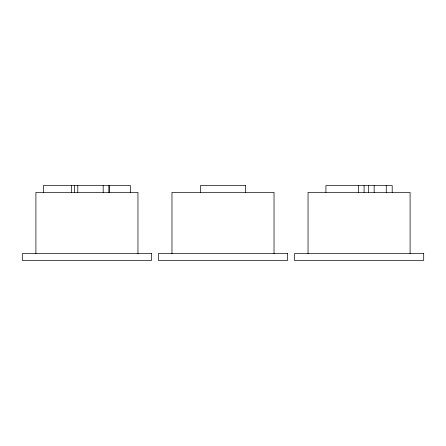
<?xml version="1.0" encoding="UTF-8"?>
<svg xmlns="http://www.w3.org/2000/svg" width="446" height="446" viewBox="0 0 446 446"><rect width="100%" height="100%" fill="white"/><g stroke="black" fill="none" stroke-linecap="round" stroke-linejoin="round"><path stroke-width="0.67" d="M245.556 185.581L200.444 185.581L200.444 192.382M410.091 253.618L410.091 192.382L308.041 192.382L308.041 253.618M392.201 192.382L392.201 185.581L325.931 185.581L325.931 192.382M386.264 185.581L386.264 192.382M374.149 185.581L374.149 192.382M368.58 185.581L368.58 192.382M364.081 185.581L364.081 192.382M358.467 185.581L358.467 192.382M274.028 253.618L274.028 192.382L171.972 192.382L171.972 253.618M245.529 185.581L245.529 192.382M137.959 253.618L137.959 192.382L35.909 192.382L35.909 253.618M130.472 192.382L130.472 185.581L43.39 185.581L43.39 192.382M109.22 185.581L109.22 192.382M108.952 185.581L108.952 192.382M103.188 185.581L103.188 192.382M77.799 185.581L77.799 192.382M74.426 185.581L74.426 192.382M71.511 185.581L71.511 192.382M151.562 253.618L22.3 253.618L22.3 260.419L151.562 260.419L151.562 253.618M287.631 253.618L158.369 253.618L158.369 260.419L287.631 260.419L287.631 253.618M423.7 253.618L294.438 253.618L294.438 260.419L423.7 260.419L423.7 253.618"/></g></svg>
